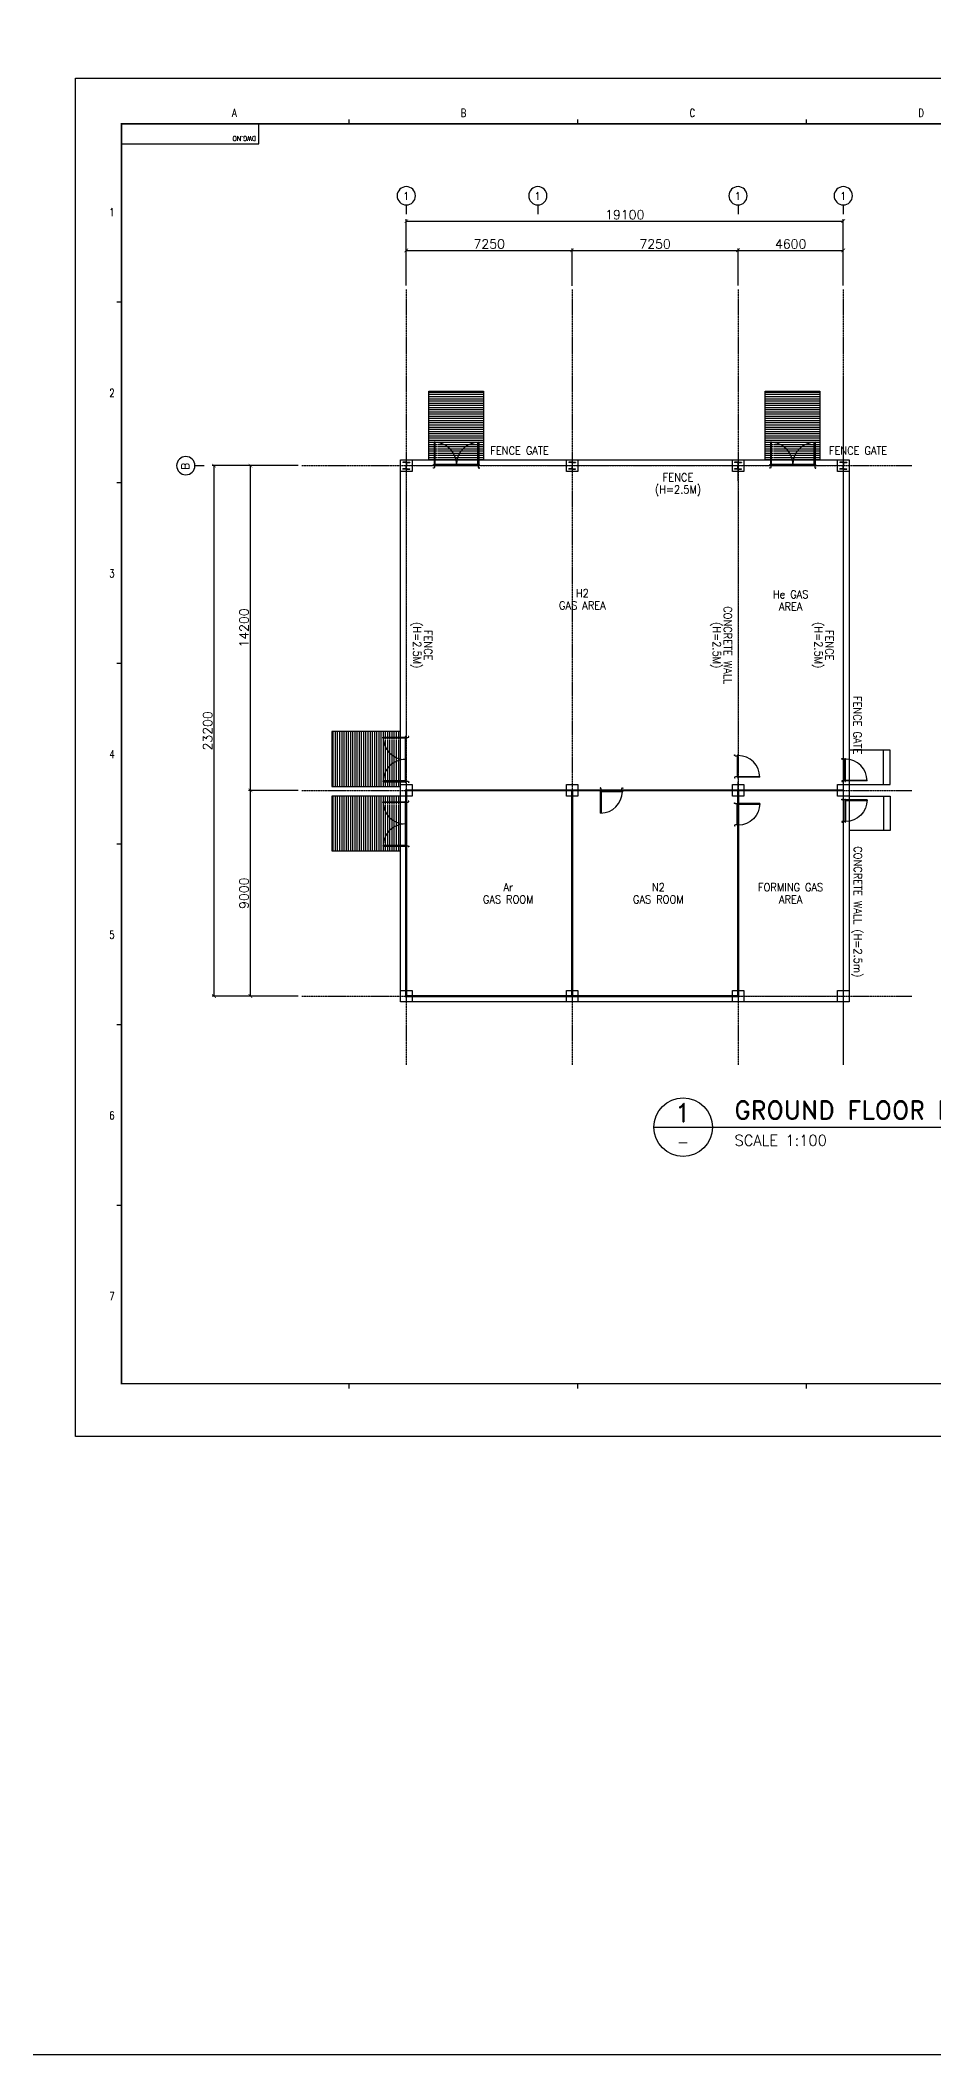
# Model space of a CAD drawing. Header units: millimetres. Extents: x -232466 to 860779, y -177975 to 311634.
# Drawn here: x 316138 to 355186, y -177975 to -89878 of the extents above; entities that cross this region are included whole.
import ezdxf
from ezdxf.enums import TextEntityAlignment as Align

# ---------------------------------------------------------------- set-up
doc = ezdxf.new("R2010")
doc.units = ezdxf.units.MM
for name, pattern in [('AXES', [50.8, 31.75, -6.35, 6.35, -6.35]), ('CENTER', [2, 1.25, -0.25, 0.25, -0.25]), ('PHANTOMX2', [5, 2.5, -0.5, 0.5, -0.5, 0.5, -0.5])]:
    doc.linetypes.add(name, pattern=pattern)
doc.layers.add('0 외형선', color=3, linetype='Continuous', lineweight=25)
for name, color, linetype in [('4ELE', 4, 'Continuous'), ('8FIN', 8, 'Continuous'), ('Center Line', 1, 'CENTER'), ('COL', 2, 'Continuous'), ('dim', 7, 'Continuous'), ('DOOR', 4, 'Continuous'), ('ELE', 7, 'Continuous'), ('FENCE', 4, 'FENCELINE4'), ('G', 3, 'Continuous'), ('stair', 4, 'Continuous'), ('SYM', 7, 'Continuous'), ('TEXT1', 7, 'Continuous'), ('TITLEBOX', 7, 'Continuous')]:
    doc.layers.add(name, color=color, linetype=linetype)
doc.styles.add('ROMAND', font='romand')
doc.styles.add('RomanS', font='romans.shx')
doc.styles.add('TBOX', font='romans.shx')
doc.linetypes.add('FENCELINE4', pattern='A,10,-1.5,["X",Standard,S=1.5,R=0,X=-0.5,Y=-0.8],-1.5', length=13)
doc.dimstyles.new('HYUNDAI', dxfattribs={"dimscale": 120, "dimtxt": 3, "dimasz": 3, "dimexe": 1, "dimexo": 2, "dimgap": 1, "dimtad": 1, "dimdec": 0, "dimdsep": 46, "dimtxsty": 'RomanS', "dimcen": 0, "dimclrd": 256, "dimclre": 256, "dimclrt": 3, "dimadec": 0, "dimazin": 0, "dimtfac": 1, "dimtdec": 0, "dimtix": 1, "dimtmove": 2, "dimatfit": 3, "dimfxl": 1, "dimtvp": 1, "dimtolj": 1, "dimarcsym": 0})

# ---------------------------------------------------------------- blocks, each defined once
blk = doc.blocks.new('_ArchTick')
at = {"color": 0, "linetype": 'ByBlock', "const_width": 0.15}
blk.add_lwpolyline([(-0.5, -0.5), (0.5, 0.5)], dxfattribs=at)
blk = doc.blocks.new('*D1020')
at = {"layer": 'Defpoints', "color": 0}
for p in [(325324, -108480), (327566, -108480), (327566, -122680)]:
    blk.add_point(p, dxfattribs=at)
at = {"layer": 'dim', "lineweight": -2}
for p, q in [((327406, -108480), (325244, -108480)), ((325324, -122680), (325324, -108480)), ((327406, -122680), (325244, -122680))]:
    blk.add_line(p, q, dxfattribs=at)
at = {"layer": 'dim', "lineweight": -2, "xscale": 160, "yscale": 160, "zscale": 160}
for p, rotation in [((325324, -108480), 90), ((325324, -122680), 270)]:
    blk.add_blockref('_ArchTick', p, dxfattribs=dict(at, rotation=rotation))
at = {"layer": 'dim', "color": 0, "insert": (325044, -115580), "char_height": 400, "attachment_point": 5, "rotation": 90, "style": 'RomanS', "bg_fill": 3, "box_fill_scale": 1.1, "bg_fill_color": 257, "bg_fill_transparency": 0}
blk.add_mtext('\\A1;14200', dxfattribs=at)
blk = doc.blocks.new('*D1021')
at = {"layer": 'Defpoints', "color": 0}
for p in [(339384, -99065), (332134, -100763), (339384, -100772)]:
    blk.add_point(p, dxfattribs=at)
at = {"layer": 'dim', "lineweight": -2}
for p, q in [((332134, -100603), (332134, -98985)), ((332134, -99065), (339384, -99065)), ((339384, -100612), (339384, -98985))]:
    blk.add_line(p, q, dxfattribs=at)
at = {"layer": 'dim', "lineweight": -2, "xscale": 160, "yscale": 160, "zscale": 160, "rotation": 180}
blk.add_blockref('_ArchTick', (332134, -99065), dxfattribs=at)
at = {"layer": 'dim', "lineweight": -2, "xscale": 160, "yscale": 160, "zscale": 160}
blk.add_blockref('_ArchTick', (339384, -99065), dxfattribs=at)
at = {"layer": 'dim', "color": 0, "insert": (335759, -98785), "char_height": 400, "attachment_point": 5, "style": 'RomanS', "bg_fill": 3, "box_fill_scale": 1.1, "bg_fill_color": 257, "bg_fill_transparency": 0}
blk.add_mtext('\\A1;7250', dxfattribs=at)
blk = doc.blocks.new('주열')
at = {"layer": 'SYM'}
blk.add_line((0, 600), (0, 0), dxfattribs=at)
blk.add_circle((0, 1200), 600, dxfattribs=at)
blk = doc.blocks.new('*D1022')
at = {"layer": 'Defpoints', "color": 0}
for p in [(351234, -97786), (332134, -100763), (351234, -100763)]:
    blk.add_point(p, dxfattribs=at)
at = {"layer": 'dim', "lineweight": -2}
for p, q in [((332134, -100603), (332134, -97706)), ((332134, -97786), (351234, -97786)), ((351234, -100603), (351234, -97706))]:
    blk.add_line(p, q, dxfattribs=at)
at = {"layer": 'dim', "lineweight": -2, "xscale": 160, "yscale": 160, "zscale": 160, "rotation": 180}
blk.add_blockref('_ArchTick', (332134, -97786), dxfattribs=at)
at = {"layer": 'dim', "lineweight": -2, "xscale": 160, "yscale": 160, "zscale": 160}
blk.add_blockref('_ArchTick', (351234, -97786), dxfattribs=at)
at = {"layer": 'dim', "color": 0, "insert": (341684, -97506), "char_height": 400, "attachment_point": 5, "style": 'RomanS', "bg_fill": 3, "box_fill_scale": 1.1, "bg_fill_color": 257, "bg_fill_transparency": 0}
blk.add_mtext('\\A1;19100', dxfattribs=at)
blk = doc.blocks.new('*D1023')
at = {"layer": 'Defpoints', "color": 0}
for p in [(346634, -99065), (339384, -100772), (346634, -100763)]:
    blk.add_point(p, dxfattribs=at)
at = {"layer": 'dim', "lineweight": -2}
for p, q in [((339384, -100612), (339384, -98985)), ((339384, -99065), (346634, -99065)), ((346634, -100603), (346634, -98985))]:
    blk.add_line(p, q, dxfattribs=at)
at = {"layer": 'dim', "lineweight": -2, "xscale": 160, "yscale": 160, "zscale": 160, "rotation": 180}
blk.add_blockref('_ArchTick', (339384, -99065), dxfattribs=at)
at = {"layer": 'dim', "lineweight": -2, "xscale": 160, "yscale": 160, "zscale": 160}
blk.add_blockref('_ArchTick', (346634, -99065), dxfattribs=at)
at = {"layer": 'dim', "color": 0, "insert": (343009, -98785), "char_height": 400, "attachment_point": 5, "style": 'RomanS', "bg_fill": 3, "box_fill_scale": 1.1, "bg_fill_color": 257, "bg_fill_transparency": 0}
blk.add_mtext('\\A1;7250', dxfattribs=at)
blk = doc.blocks.new('*D1068')
at = {"layer": 'Defpoints', "color": 0}
for p in [(351234, -99065), (346634, -100763), (351234, -100763)]:
    blk.add_point(p, dxfattribs=at)
at = {"layer": 'dim', "lineweight": -2}
for p, q in [((346634, -100603), (346634, -98985)), ((346634, -99065), (351234, -99065)), ((351234, -100603), (351234, -98985))]:
    blk.add_line(p, q, dxfattribs=at)
at = {"layer": 'dim', "lineweight": -2, "xscale": 160, "yscale": 160, "zscale": 160, "rotation": 180}
blk.add_blockref('_ArchTick', (346634, -99065), dxfattribs=at)
at = {"layer": 'dim', "lineweight": -2, "xscale": 160, "yscale": 160, "zscale": 160}
blk.add_blockref('_ArchTick', (351234, -99065), dxfattribs=at)
at = {"layer": 'dim', "color": 0, "insert": (348934, -98785), "char_height": 400, "attachment_point": 5, "style": 'RomanS', "bg_fill": 3, "box_fill_scale": 1.1, "bg_fill_color": 257, "bg_fill_transparency": 0}
blk.add_mtext('\\A1;4600', dxfattribs=at)
blk = doc.blocks.new('*D1070')
at = {"layer": 'Defpoints', "color": 0}
for p in [(325324, -122680), (327566, -122680), (327566, -131680)]:
    blk.add_point(p, dxfattribs=at)
at = {"layer": 'dim', "lineweight": -2}
for p, q in [((327406, -122680), (325244, -122680)), ((325324, -131680), (325324, -122680)), ((327406, -131680), (325244, -131680))]:
    blk.add_line(p, q, dxfattribs=at)
at = {"layer": 'dim', "lineweight": -2, "xscale": 160, "yscale": 160, "zscale": 160}
for p, rotation in [((325324, -122680), 90), ((325324, -131680), 270)]:
    blk.add_blockref('_ArchTick', p, dxfattribs=dict(at, rotation=rotation))
at = {"layer": 'dim', "color": 0, "insert": (325044, -127180), "char_height": 400, "attachment_point": 5, "rotation": 90, "style": 'RomanS', "bg_fill": 3, "box_fill_scale": 1.1, "bg_fill_color": 257, "bg_fill_transparency": 0}
blk.add_mtext('\\A1;9000', dxfattribs=at)
blk = doc.blocks.new('D2000')
at = {"color": 8}
for p, q in [((-45, -45), (-45, -1955)), ((0, -1935), (0, -65))]:
    blk.add_line(p, q, dxfattribs=at)
for points in [[(-25, 0), (0, 0), (0, -25), (-45, -25), (-45, -45), (-105, -45), (-150, -25), (-150, 0), (-130, 0)], [(975, -25), (0, -25), (0, -65), (975, -65), (975, -25)], [(-25, -2000), (0, -2000), (0, -1975), (-45, -1975), (-45, -1955), (-105, -1955), (-150, -1975), (-150, -2000), (-130, -2000)], [(975, -1975), (0, -1975), (0, -1935), (975, -1935), (975, -1975)]]:
    blk.add_lwpolyline(points)
at = {"ltscale": 0.2}
for centre, start, end in [((0, -25), 270, 0), ((0, -1975), 0, 90)]:
    blk.add_arc(centre, 975, start, end, dxfattribs=at)
blk = doc.blocks.new('SD1')
at = {"color": 8}
for p, q in [((-55, 200), (-975, 200)), ((-955, 155), (-45, 155))]:
    blk.add_line(p, q, dxfattribs=at)
for points in [[(-25, 1150), (-25, 200), (-55, 200), (-55, 1150)], [(-1000, 180), (-1000, 200), (-975, 200), (-975, 155), (-955, 155), (-955, 95), (-975, 50), (-1000, 50), (-1000, 70)], [(0, 180), (0, 200), (-25, 200), (-25, 155), (-45, 155), (-45, 95), (-25, 50), (0, 50), (0, 70)]]:
    blk.add_lwpolyline(points)
blk.add_arc((-25, 200), 950, 90, 180)
blk = doc.blocks.new('*D1071')
at = {"layer": 'Defpoints', "color": 0}
for p in [(323734, -108480), (327566, -108480), (327566, -131680)]:
    blk.add_point(p, dxfattribs=at)
at = {"layer": 'dim', "lineweight": -2}
for p, q in [((327406, -108480), (323654, -108480)), ((323734, -131680), (323734, -108480)), ((327406, -131680), (323654, -131680))]:
    blk.add_line(p, q, dxfattribs=at)
at = {"layer": 'dim', "lineweight": -2, "xscale": 160, "yscale": 160, "zscale": 160}
for p, rotation in [((323734, -108480), 90), ((323734, -131680), 270)]:
    blk.add_blockref('_ArchTick', p, dxfattribs=dict(at, rotation=rotation))
at = {"layer": 'dim', "color": 0, "insert": (323454, -120080), "char_height": 400, "attachment_point": 5, "rotation": 90, "style": 'RomanS', "bg_fill": 3, "box_fill_scale": 1.1, "bg_fill_color": 257, "bg_fill_transparency": 0}
blk.add_mtext('\\A1;23200', dxfattribs=at)
blk = doc.blocks.new('H25')
at = {"color": 3}
for p, q in [((-125, 0), (-125, 125)), ((-125, 125), (-111, 125)), ((-125, 0), (-125, -125)), ((-111, 21), (-111, 125)), ((-95, 5), (0, 5)), ((95, 5), (0, 5)), ((111, 21), (111, 125)), ((125, 125), (111, 125)), ((125, 0), (125, 125)), ((125, 0), (125, -125)), ((-125, -125), (-111, -125)), ((-111, -21), (-111, -125)), ((-95, -5), (0, -5)), ((95, -5), (0, -5)), ((111, -21), (111, -125)), ((125, -125), (111, -125))]:
    blk.add_line(p, q, dxfattribs=at)
for centre, start, end in [((-95, 21), 180, 270), ((95, 21), 270, 0), ((-95, -21), 90, 180), ((95, -21), 0, 90)]:
    blk.add_arc(centre, 16, start, end, dxfattribs=at)

msp = doc.modelspace()

# ---------------------------------------------------------------- hatches: boundary and pattern name
at = {"layer": '8FIN'}
h = msp.add_hatch(dxfattribs=at)
h.set_pattern_fill('ANSI31', color=256, scale=30, angle=45)
h.set_pattern_definition([(360, (309742.19, -75834.26), (4e-14, 95.25), [])])
h.paths.add_polyline_path([(335513.5, -105230.4), (335513.5, -108230.4), (335213.5, -108230.4), (334302.2, -108230.4, 0.3546044), (333493.5, -107526), (333493.5, -107525.4), (333463.5, -107525.4), (333463.5, -108230.4), (333113.5, -108230.4), (333113.5, -105230.4)])
h.paths.add_polyline_path([(334302.2, -108230.4), (333493.5, -108230.4), (333493.5, -107526, -0.3546044)])
h.paths.add_polyline_path([(334358.5, -107030.7), (334358.5, -106296.1), (334628.5, -106296.1), (334628.5, -107030.7)], flags=24)
h = msp.add_hatch(dxfattribs=at)
h.set_pattern_fill('ANSI31', color=256, scale=30, angle=45)
h.set_pattern_definition([(360, (324443.89, -75834.26), (4e-14, 95.25), [])])
h.paths.add_polyline_path([(350215.2, -105230.4), (350215.2, -108230.4), (349915.2, -108230.4), (349003.9, -108230.4, 0.3546044), (348195.2, -107526), (348195.2, -107525.4), (348165.2, -107525.4), (348165.2, -108230.4), (347815.2, -108230.4), (347815.2, -105230.4)])
h.paths.add_polyline_path([(349003.9, -108230.4), (348195.2, -108230.4), (348195.2, -107526, -0.3546044)])
h.paths.add_polyline_path([(349060.2, -107030.7), (349060.2, -106296.1), (349330.2, -106296.1), (349330.2, -107030.7)], flags=24)
h = msp.add_hatch(dxfattribs=at)
h.set_pattern_fill('ANSI31', color=256, scale=30, angle=225)
h.set_pattern_definition([(270, (364281.87, -96737.44), (95.25, -6e-14), [])])
h.paths.add_polyline_path([(328885.7, -122508.7), (331885.7, -122508.7), (331885.7, -122208.7), (331885.7, -121297.5, -0.3546044), (331181.2, -120488.7), (331180.7, -120488.7), (331180.7, -120458.7), (331885.7, -120458.7), (331885.7, -120108.7), (328885.7, -120108.7)])
h.paths.add_polyline_path([(331885.7, -121297.5), (331885.7, -120488.7), (331181.2, -120488.7, 0.3546044)])
h.paths.add_polyline_path([(330686, -121353.7), (329951.4, -121353.7), (329951.4, -121623.7), (330686, -121623.7)], flags=24)
h = msp.add_hatch(dxfattribs=at)
h.set_pattern_fill('ANSI31', color=256, scale=30, angle=225)
h.set_pattern_definition([(270, (364281.87, -99559.14), (95.25, -6e-14), [])])
h.paths.add_polyline_path([(328885.7, -125330.4), (331885.7, -125330.4), (331885.7, -125030.4), (331885.7, -124119.2, -0.3546044), (331181.2, -123310.4), (331180.7, -123310.4), (331180.7, -123280.4), (331885.7, -123280.4), (331885.7, -122930.4), (328885.7, -122930.4)])
h.paths.add_polyline_path([(331885.7, -124119.2), (331885.7, -123310.4), (331181.2, -123310.4, 0.3546044)])
h.paths.add_polyline_path([(330686, -124175.4), (329951.4, -124175.4), (329951.4, -124445.4), (330686, -124445.4)], flags=24)

# ---------------------------------------------------------------- linework, layer by layer
msp.add_lwpolyline([(223055.1, 311633.8), (860779.3, 311633.8), (860779.3, -177974.5), (223055.1, -177974.5)], close=True)
msp.add_lwpolyline([(342952.1, -137414.6), (367290.7, -137414.6)])
msp.add_circle((344232.1, -137414.6), 1280)
at = {"layer": '0 외형선', "linetype": 'Continuous'}
msp.add_lwpolyline([(331885.7, -108230.4), (351485.7, -108230.4), (351485.7, -131930.4), (331885.7, -131930.4)], close=True, dxfattribs=at)
at = {"layer": '0 외형선', "linetype": 'Continuous', "const_width": 100}
for points in [[(346634.2, -122680.4), (346635.7, -122680.4), (332134.2, -122680.4), (332134.2, -122680.4)], [(346634.2, -131680.4), (346634.2, -131680.4), (346634.2, -122680.4), (351231.3, -122680.4)], [(351234.2, -122680.4), (346635.7, -122680.4), (346635.7, -122680.4)]]:
    msp.add_lwpolyline(points, dxfattribs=at)
for points in [[(332134.2, -122680.4), (339384.2, -122680.4), (339384.2, -131680.4), (332134.2, -131680.4)], [(339384.2, -122680.4), (346634.2, -122680.4), (346634.2, -131680.4), (339384.2, -131680.4)]]:
    msp.add_lwpolyline(points, close=True, dxfattribs=at)
at = {"layer": '4ELE'}
for p, q in [((352985.7, -122430.4), (352985.7, -120930.4)), ((352985.7, -122930.4), (352985.7, -124430.4))]:
    msp.add_line(p, q, dxfattribs=at)
for points in [[(351485.7, -122430.4), (353285.7, -122430.4), (353285.7, -120930.4), (351485.7, -120930.4)], [(351485.7, -122930.4), (353285.7, -122930.4), (353285.7, -124430.4), (351485.7, -124430.4)]]:
    msp.add_lwpolyline(points, dxfattribs=at)
at = {"layer": 'Center Line', "linetype": 'AXES'}
for p, q in [((332134.2, -100771.8), (332134.2, -134680.4)), ((351234.2, -104670.8), (351234.2, -134680.4)), ((327565.7, -131680.4), (354234.2, -131680.4))]:
    msp.add_line(p, q, dxfattribs=at)
at = {"layer": 'COL'}
for points in [[(331885.7, -108730.4), (331885.7, -108230.4), (332385.7, -108230.4), (332385.7, -108730.4)], [(339134.2, -108730.4), (339134.2, -108230.4), (339634.2, -108230.4), (339634.2, -108730.4)], [(346385.7, -108730.4), (346385.7, -108230.4), (346885.7, -108230.4), (346885.7, -108730.4)], [(350985.7, -108730.4), (350985.7, -108230.4), (351485.7, -108230.4), (351485.7, -108730.4)], [(331885.7, -122930.4), (331885.7, -122430.4), (332385.7, -122430.4), (332385.7, -122930.4)], [(339134.2, -122930.4), (339134.2, -122430.4), (339634.2, -122430.4), (339634.2, -122930.4)], [(346385.7, -122930.4), (346385.7, -122430.4), (346885.7, -122430.4), (346885.7, -122930.4)], [(350985.7, -122930.4), (350985.7, -122430.4), (351485.7, -122430.4), (351485.7, -122930.4)], [(331885.7, -131930.4), (331885.7, -131430.4), (332385.7, -131430.4), (332385.7, -131930.4)], [(339134.2, -131930.4), (339134.2, -131430.4), (339634.2, -131430.4), (339634.2, -131930.4)], [(346385.7, -131930.4), (346385.7, -131430.4), (346885.7, -131430.4), (346885.7, -131930.4)], [(350985.7, -131930.4), (350985.7, -131430.4), (351485.7, -131430.4), (351485.7, -131930.4)]]:
    msp.add_lwpolyline(points, close=True, dxfattribs=at)
at = {"layer": 'FENCE', "linetype": 'FENCELINE4', "lineweight": 0}
for points in [[(346634.2, -108480.4), (340835.6, -108480.4), (340835.6, -108480.4), (332135.7, -108480.4), (332135.7, -122680.4)], [(351232.7, -108480.4), (351232.7, -108480.4), (351232.7, -108480.4), (346637.2, -108480.4), (346637.2, -108480.4)], [(351235.7, -122680.4), (351235.7, -122680.4), (351235.7, -122680.4), (351235.7, -108480.4), (351235.7, -108480.4)]]:
    msp.add_lwpolyline(points, dxfattribs=at)
at = {"layer": 'FENCE', "linetype": 'PHANTOMX2', "lineweight": 50, "const_width": 50}
for points in [[(346635.7, -122680.4), (346635.7, -122680.4), (346635.7, -122680.4), (346640.1, -117480.4), (346635.7, -108480.4)], [(346634.2, -131680.4), (346634.2, -131680.4), (346634.2, -131680.4), (351235.7, -131680.4), (351231.3, -122680.4)]]:
    msp.add_lwpolyline(points, dxfattribs=at)
at = {"layer": 'stair'}
for points in [[(333113.5, -108230.4), (333113.5, -108230.4), (333113.5, -105230.4), (335513.5, -105230.4), (335513.5, -108230.4), (333113.5, -108230.4)], [(347815.2, -108230.4), (347815.2, -108230.4), (347815.2, -105230.4), (350215.2, -105230.4), (350215.2, -108230.4), (347815.2, -108230.4)], [(331885.7, -120108.7), (331885.7, -120108.7), (328885.7, -120108.7), (328885.7, -122508.7), (331885.7, -122508.7), (331885.7, -120108.7)], [(331885.7, -122930.4), (331885.7, -122930.4), (328885.7, -122930.4), (328885.7, -125330.4), (331885.7, -125330.4), (331885.7, -122930.4)]]:
    msp.add_lwpolyline(points, dxfattribs=at)
at = {"layer": 'TITLEBOX', "color": 4, "linetype": 'Continuous'}
for p, q in [((329632.2, -93537.2), (329632.2, -93337.2)), ((329632.2, -93537.2), (329632.2, -93337.2)), ((339632.2, -93537.2), (339632.2, -93337.2)), ((339632.2, -93537.2), (339632.2, -93337.2)), ((349632.2, -93537.2), (349632.2, -93337.2)), ((349632.2, -93537.2), (349632.2, -93337.2)), ((319682.2, -101337.2), (319482.2, -101337.2)), ((319682.2, -109237.2), (319482.2, -109237.2)), ((319682.2, -117137.2), (319482.2, -117137.2)), ((319682.2, -125037.2), (319482.2, -125037.2)), ((319682.2, -132937.2), (319482.2, -132937.2)), ((319682.2, -140837.2), (319482.2, -140837.2)), ((329632.2, -148837.3), (329632.2, -148637.3)), ((329632.2, -148837.3), (329632.2, -148637.3)), ((339632.2, -148837.3), (339632.2, -148637.3)), ((339632.2, -148837.3), (339632.2, -148637.3)), ((349632.2, -148837.3), (349632.2, -148637.3)), ((349632.2, -148837.3), (349632.2, -148637.3))]:
    msp.add_line(p, q, dxfattribs=at)
at = {"layer": 'TITLEBOX', "color": 7}
msp.add_lwpolyline([(317682.2, -91537.2), (401782.2, -91537.2), (401782.2, -150937.2), (317682.2, -150937.2)], close=True, dxfattribs=at)
at = {"layer": 'TITLEBOX', "color": 4, "const_width": 70}
msp.add_lwpolyline([(319682.2, -93537.2), (399708.3, -93537.2), (399708.3, -148628.6), (319682.2, -148628.6)], close=True, dxfattribs=at)
at = {"layer": 'TITLEBOX'}
msp.add_lwpolyline([(319682.2, -94403.1), (325682.2, -94403.1), (325682.2, -93537.2)], dxfattribs=at)

# ---------------------------------------------------------------- block references
at = {"layer": 'DOOR'}
for name, p, rotation in [('D2000', (333327.6, -108435.4), 90.00000000000024), ('D2000', (348029.3, -108435.4), 90.00000000000024), ('D2000', (332090.7, -122330.3), 180), ('SD1', (346434.5, -122134.2), 270.0000000000002), ('SD1', (351125.2, -122289.8), 270.0000000000002), ('D2000', (332090.7, -125152), 180), ('SD1', (340603.6, -122525.4), 180)]:
    msp.add_blockref(name, p, dxfattribs=dict(at, rotation=rotation))
at = {"layer": 'DOOR', "xscale": -1, "rotation": 269.9999999999998}
for p in [(346434.5, -123226.7), (351125.2, -123071)]:
    msp.add_blockref('SD1', p, dxfattribs=at)
at = {"layer": 'ELE', "xscale": 1.2, "yscale": 1.2, "zscale": 1.2, "rotation": 270}
for p in [(332135.7, -108480.4), (339384.2, -108480.4), (346635.7, -108480.4), (351234.2, -108480.4)]:
    msp.add_blockref('H25', p, dxfattribs=at)
at = {"layer": 'SYM', "xscale": -0.6666666666666666, "yscale": 0.6666666666666666, "zscale": 0.6666666666666666}
for p, rotation in [((332134.2, -97478.8), 359.9999999999999), ((323297.5, -108480.4), 89.99999999999955)]:
    msp.add_blockref('주열', p, dxfattribs=dict(at, rotation=rotation))

# ---------------------------------------------------------------- texts
at = {"layer": 'G', "color": 3, "style": 'RomanS', "width": 0.9}
for s, p in [('FENCE GATE', (337083.5, -107822.6)), ('FENCE GATE', (351882.2, -107822.6)), ('FENCE', (344011.1, -108991.5)), ('(H=2.5M)', (344011.1, -109544)), ('GAS AREA', (339830.5, -114593.2)), ('H2', (339830.5, -114059.6)), ('He GAS', (348933.8, -114109.8)), ('AREA', (348933.8, -114643.5)), ('Ar', (336589.6, -126917.1)), ('N2', (343151.2, -126917.1)), ('FORMING GAS', (348933.8, -126917.1)), ('GAS ROOM', (336589.6, -127450.8)), ('GAS ROOM', (343151.2, -127450.8)), ('AREA', (348933.8, -127450.8))]:
    msp.add_text(s, height=350, dxfattribs=at).set_placement(p, align=Align.MIDDLE)
for s, p in [('(H=2.5M)', (332585.3, -116333.7)), ('(H=2.5M)', (345688, -116333.7)), ('CONCRETE WALL', (346186.1, -116333.7)), ('(H=2.5M)', (350131.6, -116333.7)), ('FENCE', (333083.4, -116333.7)), ('FENCE', (350629.7, -116333.7)), ('FENCE GATE', (351851.7, -119827.8)), ('CONCRETE WALL (H=2.5m)', (351851.7, -127993))]:
    msp.add_text(s, height=350, rotation=270, dxfattribs=at).set_placement(p, align=Align.MIDDLE)
at = {"layer": 'SYM', "style": 'ROMAND'}
msp.add_text('1', height=336.4, dxfattribs=at).set_placement((331978.6, -96863))
msp.add_text('B', height=336.4, rotation=90, dxfattribs=at).set_placement((322641.6, -108656.3))
at = {"layer": 'TEXT1', "color": 3, "style": 'ROMAND'}
msp.add_text('1', height=800, dxfattribs=at).set_placement((344232.1, -136774.6), align=Align.MIDDLE_CENTER)
for s, height, p in [('GROUND FLOOR PLAN (H=5.000)', 800, (346472.1, -137064.8)), ('SCALE 1:100', 468, (346483.5, -138220.4))]:
    msp.add_text(s, height=height, dxfattribs=at).set_placement(p)
at = {"layer": 'TEXT1', "style": 'RomanS'}
msp.add_text('-', height=480, dxfattribs=at).set_placement((344232.1, -138054.6), align=Align.MIDDLE_CENTER)
at = {"layer": 'TITLEBOX', "color": 4, "linetype": 'Continuous', "style": 'TBOX', "width": 0.75}
for s, p in [('A', (324519.3, -93230.6)), ('B', (334519.3, -93230.6)), ('C', (344519.3, -93230.6)), ('D', (354519.3, -93230.6)), ('1', (319156.4, -97570.4)), ('2', (319156.4, -105470.4)), ('3', (319156.4, -113370.4)), ('4', (319156.4, -121270.4)), ('5', (319156.4, -129170.4)), ('6', (319156.4, -137070.4)), ('7', (319156.4, -144970.4))]:
    msp.add_text(s, height=350, dxfattribs=at).set_placement(p)
at = {"layer": 'TITLEBOX', "style": 'ROMAND'}
msp.add_text('DWG.NO', height=200, rotation=180, dxfattribs=at).set_placement((325566.7, -94077.4))

# ---------------------------------------------------------------- next in the draw order: dimensions: what is measured, and where the dimension line sits
at = {"layer": 'dim'}
dim = msp.add_linear_dim(base=(339384.2, -99065.1), p1=(332134.2, -100763.5), p2=(339384.2, -100771.8), dimstyle='HYUNDAI', override={"dimscale": 80, "dimtxt": 5, "dimasz": 2, "dimpost": '\\X', "dimblk1": 'ArchTick', "dimblk2": 'ArchTick', "dimsah": 1, "dimclrt": 0, "dimtfill": 1}, dxfattribs=at)
dim.commit()
dim.dimension.update_dxf_attribs({"geometry": '*D1021', "text_midpoint": (335759.2, -98785.1)})
dim = msp.add_linear_dim(base=(325324.4, -108480.4), p1=(327565.7, -122680.4), p2=(327565.7, -108480.4), angle=90, dimstyle='HYUNDAI', override={"dimscale": 80, "dimtxt": 5, "dimasz": 2, "dimpost": '\\X', "dimblk1": 'ArchTick', "dimblk2": 'ArchTick', "dimsah": 1, "dimclrt": 0, "dimtfill": 1}, dxfattribs=at)
dim.commit()
dim.dimension.update_dxf_attribs({"geometry": '*D1020', "text_midpoint": (325044.4, -115580.4)})

# ---------------------------------------------------------------- next in the draw order: linework, layer by layer
at = {"layer": 'Center Line', "linetype": 'AXES'}
for p, q in [((327565.7, -108480.4), (354234.2, -108480.4)), ((327565.7, -122680.4), (354234.2, -122680.4))]:
    msp.add_line(p, q, dxfattribs=at)

# ---------------------------------------------------------------- next in the draw order: dimensions: what is measured, and where the dimension line sits
at = {"layer": 'dim'}
dim = msp.add_linear_dim(base=(351234.2, -97785.6), p1=(332134.2, -100763.5), p2=(351234.2, -100763.5), dimstyle='HYUNDAI', override={"dimscale": 80, "dimtxt": 5, "dimasz": 2, "dimpost": '\\X', "dimblk1": 'ArchTick', "dimblk2": 'ArchTick', "dimsah": 1, "dimclrt": 0, "dimtfill": 1}, dxfattribs=at)
dim.commit()
dim.dimension.update_dxf_attribs({"geometry": '*D1022', "text_midpoint": (341684.2, -97505.6)})

# ---------------------------------------------------------------- next in the draw order: block references
at = {"layer": 'SYM', "xscale": -0.6666666666666666, "yscale": 0.6666666666666666, "zscale": 0.6666666666666666, "rotation": 359.9999999999999}
for p in [(337884.2, -97478.8), (346634.2, -97478.8), (351234.2, -97478.8)]:
    msp.add_blockref('주열', p, dxfattribs=at)

# ---------------------------------------------------------------- next in the draw order: texts
at = {"layer": 'SYM', "style": 'ROMAND'}
for p in [(337728.6, -96863), (346478.6, -96863), (351078.6, -96863)]:
    msp.add_text('1', height=336.4, dxfattribs=at).set_placement(p)

# ---------------------------------------------------------------- next in the draw order: dimensions: what is measured, and where the dimension line sits
at = {"layer": 'dim'}
dim = msp.add_linear_dim(base=(346634.2, -99065.1), p1=(339384.2, -100771.8), p2=(346634.2, -100763.5), dimstyle='HYUNDAI', override={"dimscale": 80, "dimtxt": 5, "dimasz": 2, "dimpost": '\\X', "dimblk1": 'ArchTick', "dimblk2": 'ArchTick', "dimsah": 1, "dimclrt": 0, "dimtfill": 1}, dxfattribs=at)
dim.commit()
dim.dimension.update_dxf_attribs({"geometry": '*D1023', "text_midpoint": (343009.2, -98785.1)})
dim = msp.add_linear_dim(base=(325324.4, -122680.4), p1=(327565.7, -131680.4), p2=(327565.7, -122680.4), angle=90, dimstyle='HYUNDAI', override={"dimscale": 80, "dimtxt": 5, "dimasz": 2, "dimpost": '\\X', "dimblk1": 'ArchTick', "dimblk2": 'ArchTick', "dimsah": 1, "dimclrt": 0, "dimtfill": 1}, dxfattribs=at)
dim.commit()
dim.dimension.update_dxf_attribs({"geometry": '*D1070', "text_midpoint": (325044.4, -127180.4)})

# ---------------------------------------------------------------- next in the draw order: linework, layer by layer
at = {"layer": 'Center Line', "linetype": 'AXES'}
for p, q in [((339384.2, -100771.8), (339384.2, -134680.4)), ((346634.2, -100771.8), (346634.2, -134680.4))]:
    msp.add_line(p, q, dxfattribs=at)

# ---------------------------------------------------------------- next in the draw order: dimensions: what is measured, and where the dimension line sits
at = {"layer": 'dim'}
dim = msp.add_linear_dim(base=(323734, -108480.4), p1=(327565.7, -131680.4), p2=(327565.7, -108480.4), angle=90, dimstyle='HYUNDAI', override={"dimscale": 80, "dimtxt": 5, "dimasz": 2, "dimpost": '\\X', "dimblk1": 'ArchTick', "dimblk2": 'ArchTick', "dimsah": 1, "dimclrt": 0, "dimtfill": 1}, dxfattribs=at)
dim.commit()
dim.dimension.update_dxf_attribs({"geometry": '*D1071', "text_midpoint": (323454, -120080.4)})

# ---------------------------------------------------------------- next in the draw order: dimensions: what is measured, and where the dimension line sits
dim = msp.add_linear_dim(base=(351234.2, -99065.1), p1=(346634.2, -100763.5), p2=(351234.2, -100763.5), dimstyle='HYUNDAI', override={"dimscale": 80, "dimtxt": 5, "dimasz": 2, "dimpost": '\\X', "dimblk1": 'ArchTick', "dimblk2": 'ArchTick', "dimsah": 1, "dimclrt": 0, "dimtfill": 1}, dxfattribs=at)
dim.commit()
dim.dimension.update_dxf_attribs({"geometry": '*D1068', "text_midpoint": (348934.2, -98785.1)})

# ---------------------------------------------------------------- next in the draw order: linework, layer by layer
at = {"layer": 'Center Line', "linetype": 'AXES'}
msp.add_line((351232.7, -100771.8), (351232.7, -134680.4), dxfattribs=at)

doc.saveas('drawing.dxf')
